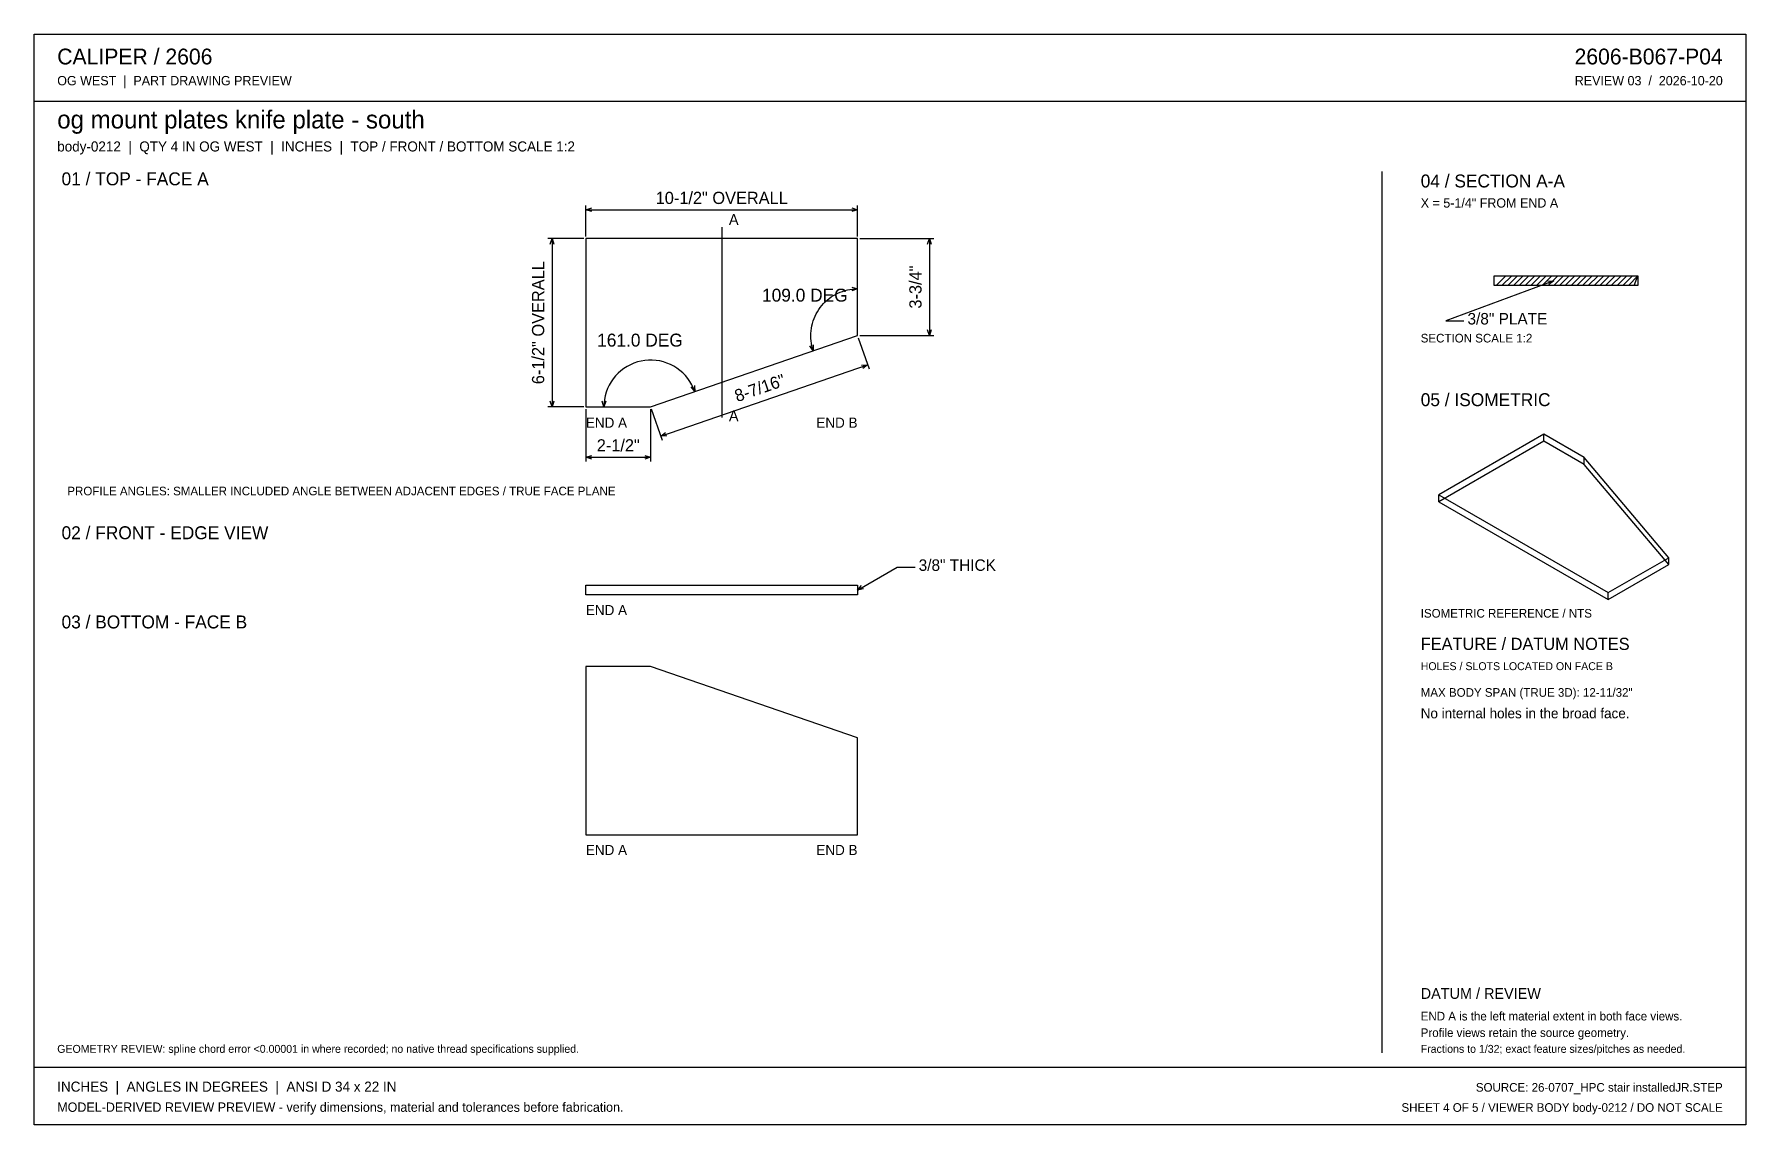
# Model space of a CAD drawing. Header units: inches. Extents: x 0.9 to 67.1, y 0.9 to 43.1.
import ezdxf
from ezdxf.enums import TextEntityAlignment as Align

# ---------------------------------------------------------------- set-up
doc = ezdxf.new("R2010")
doc.units = ezdxf.units.IN
doc.header["$MEASUREMENT"] = 0

msp = doc.modelspace()

# ---------------------------------------------------------------- linework, layer by layer
at = {"layer": 'ANNOTATION'}
for p, q in [((22.254, 35.25), (22.254, 36.444)), ((32.746, 35.25), (32.746, 36.444)), ((22.254, 36.278), (22.477, 36.347)), ((22.254, 36.278), (32.746, 36.278)), ((22.477, 36.208), (22.254, 36.278)), ((32.523, 36.347), (32.746, 36.278)), ((32.746, 36.278), (32.523, 36.208)), ((22.171, 35.167), (20.782, 35.167)), ((20.879, 34.944), (20.949, 35.167)), ((20.949, 35.167), (20.949, 28.667)), ((20.949, 35.167), (21.018, 34.944)), ((27.5, 35.611), (27.5, 28.25)), ((32.829, 35.167), (35.69, 35.167)), ((35.454, 34.944), (35.523, 35.167)), ((35.523, 35.167), (35.523, 31.417)), ((35.523, 35.167), (35.593, 34.944)), ((31.985, 33.054), (32.075, 33.093)), ((32.075, 33.093), (32.167, 33.127)), ((32.167, 33.127), (32.261, 33.156)), ((32.261, 33.156), (32.356, 33.18)), ((32.356, 33.18), (32.453, 33.198)), ((32.453, 33.198), (32.55, 33.212)), ((32.522, 33.286), (32.746, 33.222)), ((32.746, 33.222), (32.525, 33.147)), ((32.55, 33.212), (32.648, 33.22)), ((32.648, 33.22), (32.746, 33.222)), ((59.639, 33.535), (55.472, 31.986)), ((59.406, 33.522), (59.639, 33.535)), ((59.639, 33.535), (59.455, 33.392)), ((31.195, 32.342), (31.248, 32.425)), ((31.248, 32.425), (31.305, 32.505)), ((31.305, 32.505), (31.366, 32.582)), ((31.366, 32.582), (31.431, 32.655)), ((31.431, 32.655), (31.501, 32.724)), ((31.501, 32.724), (31.574, 32.79)), ((31.574, 32.79), (31.65, 32.852)), ((31.65, 32.852), (31.729, 32.909)), ((31.729, 32.909), (31.812, 32.962)), ((31.812, 32.962), (31.897, 33.01)), ((31.897, 33.01), (31.985, 33.054)), ((30.963, 31.7), (30.981, 31.797)), ((30.981, 31.797), (31.004, 31.892)), ((31.004, 31.892), (31.032, 31.986)), ((31.032, 31.986), (31.066, 32.078)), ((31.066, 32.078), (31.104, 32.168)), ((31.104, 32.168), (31.147, 32.257)), ((31.147, 32.257), (31.195, 32.342)), ((55.472, 31.986), (56.167, 31.986)), ((30.94, 31.407), (30.942, 31.505)), ((30.943, 31.309), (30.94, 31.407)), ((30.942, 31.505), (30.95, 31.603)), ((30.952, 31.211), (30.943, 31.309)), ((30.95, 31.603), (30.963, 31.7)), ((30.966, 31.114), (30.952, 31.211)), ((30.985, 31.018), (30.966, 31.114)), ((32.773, 31.338), (33.189, 30.13)), ((32.829, 31.417), (35.69, 31.417)), ((35.523, 31.417), (35.454, 31.639)), ((35.593, 31.639), (35.523, 31.417)), ((24.385, 30.434), (24.245, 30.399)), ((24.528, 30.458), (24.385, 30.434)), ((24.673, 30.47), (24.528, 30.458)), ((24.818, 30.471), (24.673, 30.47)), ((24.962, 30.46), (24.818, 30.471)), ((25.105, 30.438), (24.962, 30.46)), ((25.246, 30.404), (25.105, 30.438)), ((31.038, 30.829), (30.906, 31.02)), ((31.009, 30.923), (30.985, 31.018)), ((31.038, 30.829), (31.009, 30.923)), ((31.038, 31.062), (31.038, 30.829)), ((23.4, 29.861), (23.309, 29.748)), ((23.5, 29.966), (23.4, 29.861)), ((23.608, 30.062), (23.5, 29.966)), ((23.724, 30.149), (23.608, 30.062)), ((23.846, 30.227), (23.724, 30.149)), ((23.974, 30.295), (23.846, 30.227)), ((24.107, 30.352), (23.974, 30.295)), ((24.245, 30.399), (24.107, 30.352)), ((25.143, 27.537), (33.134, 30.287)), ((25.384, 30.359), (25.246, 30.404)), ((25.518, 30.303), (25.384, 30.359)), ((25.646, 30.236), (25.518, 30.303)), ((25.769, 30.16), (25.646, 30.236)), ((25.886, 30.074), (25.769, 30.16)), ((25.995, 29.978), (25.886, 30.074)), ((26.096, 29.875), (25.995, 29.978)), ((26.189, 29.763), (26.096, 29.875)), ((26.272, 29.644), (26.189, 29.763)), ((32.902, 30.281), (33.134, 30.287)), ((33.134, 30.287), (32.947, 30.149)), ((23.001, 29.097), (22.972, 28.955)), ((23.041, 29.237), (23.001, 29.097)), ((23.092, 29.372), (23.041, 29.237)), ((23.154, 29.503), (23.092, 29.372)), ((23.226, 29.629), (23.154, 29.503)), ((23.309, 29.748), (23.226, 29.629)), ((26.346, 29.52), (26.272, 29.644)), ((26.462, 29.254), (26.316, 29.436)), ((26.409, 29.389), (26.346, 29.52)), ((26.462, 29.254), (26.409, 29.389)), ((26.446, 29.486), (26.462, 29.254)), ((22.171, 28.667), (20.782, 28.667)), ((20.949, 28.667), (20.879, 28.889)), ((21.018, 28.889), (20.949, 28.667)), ((22.254, 28.583), (22.254, 26.556)), ((22.949, 28.667), (22.888, 28.891)), ((23.027, 28.886), (22.949, 28.667)), ((22.955, 28.811), (22.949, 28.667)), ((22.972, 28.955), (22.955, 28.811)), ((24.754, 28.583), (24.754, 26.556)), ((24.781, 28.588), (25.197, 27.38)), ((25.143, 27.537), (25.331, 27.675)), ((25.376, 27.544), (25.143, 27.537)), ((22.254, 26.722), (22.477, 26.792)), ((22.254, 26.722), (24.754, 26.722)), ((22.477, 26.653), (22.254, 26.722)), ((24.532, 26.792), (24.754, 26.722)), ((24.754, 26.722), (24.532, 26.653)), ((32.746, 21.59), (34.273, 22.472)), ((34.273, 22.472), (34.968, 22.472)), ((32.746, 21.59), (32.903, 21.762)), ((32.973, 21.641), (32.746, 21.59))]:
    msp.add_line(p, q, dxfattribs=at)
at = {"layer": 'OUTLINE'}
for p, q in [((0.944, 43.056), (67.056, 43.056)), ((0.944, 0.944), (0.944, 43.056)), ((67.056, 43.056), (67.056, 0.944)), ((0.944, 40.472), (67.056, 40.472)), ((53, 37.75), (53, 3.722)), ((32.746, 35.167), (22.254, 35.167)), ((22.254, 35.167), (22.254, 28.667)), ((32.746, 31.417), (32.746, 35.167)), ((57.334, 33.722), (62.889, 33.722)), ((57.334, 33.347), (57.334, 33.722)), ((57.417, 33.347), (57.792, 33.722)), ((57.639, 33.347), (58.014, 33.722)), ((57.862, 33.347), (58.237, 33.722)), ((58.084, 33.347), (58.459, 33.722)), ((58.306, 33.347), (58.681, 33.722)), ((58.528, 33.347), (58.903, 33.722)), ((58.75, 33.347), (59.125, 33.722)), ((58.973, 33.347), (59.348, 33.722)), ((59.195, 33.347), (59.57, 33.722)), ((59.417, 33.347), (59.792, 33.722)), ((59.639, 33.347), (60.014, 33.722)), ((59.862, 33.347), (60.237, 33.722)), ((60.084, 33.347), (60.459, 33.722)), ((60.306, 33.347), (60.681, 33.722)), ((60.528, 33.347), (60.903, 33.722)), ((60.75, 33.347), (61.125, 33.722)), ((60.973, 33.347), (61.348, 33.722)), ((61.195, 33.347), (61.57, 33.722)), ((61.417, 33.347), (61.792, 33.722)), ((61.639, 33.347), (62.014, 33.722)), ((61.862, 33.347), (62.237, 33.722)), ((62.084, 33.347), (62.459, 33.722)), ((62.306, 33.347), (62.681, 33.722)), ((62.528, 33.347), (62.889, 33.722)), ((62.75, 33.347), (62.889, 33.722)), ((62.889, 33.722), (62.889, 33.347)), ((62.889, 33.347), (57.334, 33.347)), ((24.754, 28.667), (32.746, 31.417)), ((22.254, 28.667), (24.754, 28.667)), ((59.252, 27.611), (55.198, 25.27)), ((59.252, 27.341), (55.198, 25)), ((60.811, 26.711), (59.252, 27.611)), ((59.252, 27.341), (59.252, 27.611)), ((60.811, 26.441), (59.252, 27.341)), ((64.08, 22.843), (60.811, 26.711)), ((60.811, 26.441), (60.811, 26.711)), ((64.08, 22.573), (60.811, 26.441)), ((55.198, 25.27), (61.741, 21.492)), ((55.198, 25), (55.198, 25.27)), ((55.198, 25), (61.741, 21.222)), ((61.741, 21.492), (64.08, 22.843)), ((61.741, 21.222), (64.08, 22.573)), ((64.08, 22.573), (64.08, 22.843)), ((22.254, 21.778), (32.746, 21.778)), ((22.254, 21.403), (22.254, 21.778)), ((32.746, 21.403), (22.254, 21.403)), ((32.746, 21.778), (32.746, 21.403)), ((61.741, 21.222), (61.741, 21.492)), ((24.754, 18.639), (22.254, 18.639)), ((22.254, 18.639), (22.254, 12.139)), ((32.746, 15.889), (24.754, 18.639)), ((32.746, 12.139), (32.746, 15.889)), ((22.254, 12.139), (32.746, 12.139)), ((0.944, 3.167), (67.056, 3.167)), ((67.056, 0.944), (0.944, 0.944))]:
    msp.add_line(p, q, dxfattribs=at)

# ---------------------------------------------------------------- texts
at = {"layer": 'ANNOTATION'}
for s, height, p in [('CALIPER / 2606', 0.61111, (1.833, 41.889)), ('OG WEST  |  PART DRAWING PREVIEW', 0.36111, (1.833, 41.083)), ('og mount plates knife plate - south', 0.69444, (1.833, 39.417)), ('body-0212  |  QTY 4 IN OG WEST  |  INCHES  |  TOP / FRONT / BOTTOM SCALE 1:2', 0.38889, (1.833, 38.528)), ('01 / TOP - FACE A', 0.5, (2, 37.222)), ('04 / SECTION A-A', 0.5, (54.5, 37.139)), ('X = 5-1/4" FROM END A', 0.36111, (54.5, 36.361)), ('A', 0.417, (27.778, 35.694)), ('3/8" PLATE', 0.4444, (56.306, 31.847)), ('SECTION SCALE 1:2', 0.33333, (54.5, 31.153)), ('05 / ISOMETRIC', 0.5, (54.5, 28.694)), ('A', 0.417, (27.778, 28.111)), ('END A', 0.3889, (22.254, 27.861)), ('PROFILE ANGLES: SMALLER INCLUDED ANGLE BETWEEN ADJACENT EDGES / TRUE FACE PLANE', 0.33333, (2.222, 25.25)), ('02 / FRONT - EDGE VIEW', 0.5, (2, 23.556)), ('3/8" THICK', 0.4444, (35.107, 22.333)), ('03 / BOTTOM - FACE B', 0.5, (2, 20.111)), ('END A', 0.3889, (22.254, 20.625)), ('ISOMETRIC REFERENCE / NTS', 0.33333, (54.5, 20.528)), ('FEATURE / DATUM NOTES', 0.47222, (54.5, 19.278)), ('HOLES / SLOTS LOCATED ON FACE B', 0.30556, (54.5, 18.5)), ('MAX BODY SPAN (TRUE 3D): 12-11/32"', 0.33333, (54.5, 17.472)), ('No internal holes in the broad face.', 0.38889, (54.5, 16.639)), ('END A', 0.3889, (22.254, 11.361)), ('DATUM / REVIEW', 0.41667, (54.5, 5.806)), ('END A is the left material extent in both face views.', 0.33333, (54.5, 4.972)), ('Profile views retain the source geometry.', 0.33333, (54.5, 4.333)), ('GEOMETRY REVIEW: spline chord error <0.00001 in where recorded; no native thread specifications supplied.', 0.305556, (1.833, 3.722)), ('Fractions to 1/32; exact feature sizes/pitches as needed.', 0.30556, (54.5, 3.722)), ('INCHES  |  ANGLES IN DEGREES  |  ANSI D 34 x 22 IN', 0.38889, (1.833, 2.222)), ('MODEL-DERIVED REVIEW PREVIEW - verify dimensions, material and tolerances before fabrication.', 0.36111, (1.833, 1.444))]:
    msp.add_text(s, height=height, dxfattribs=at).set_placement(p)
for s, height, p in [('2606-B067-P04', 0.61111, (66.167, 41.889)), ('REVIEW 03  /  2026-10-20', 0.36111, (66.167, 41.083)), ('END B', 0.3889, (32.746, 27.861)), ('END B', 0.3889, (32.746, 11.361)), ('SOURCE: 26-0707_HPC stair installedJR.STEP', 0.33333, (66.167, 2.222)), ('SHEET 4 OF 5 / VIEWER BODY body-0212 / DO NOT SCALE', 0.33333, (66.167, 1.444))]:
    msp.add_text(s, height=height, dxfattribs=at).set_placement(p, align=Align.RIGHT)
for s, height, p in [('10-1/2" OVERALL', 0.47222, (27.5, 36.5)), ('109.0 DEG', 0.5, (30.711, 32.73)), ('161.0 DEG', 0.5, (24.342, 30.994)), ('2-1/2"', 0.4722, (23.504, 26.944))]:
    msp.add_text(s, height=height, dxfattribs=at).set_placement(p, align=Align.CENTER)
for s, height, rotation, p in [('6-1/2" OVERALL', 0.47222, 90, (20.643, 31.917)), ('3-3/4"', 0.4722, 90, (35.218, 33.292)), ('8-7/16"', 0.4722, 18.98939, (29.048, 29.175))]:
    msp.add_text(s, height=height, rotation=rotation, dxfattribs=at).set_placement(p, align=Align.CENTER)

doc.saveas('drawing.dxf')
